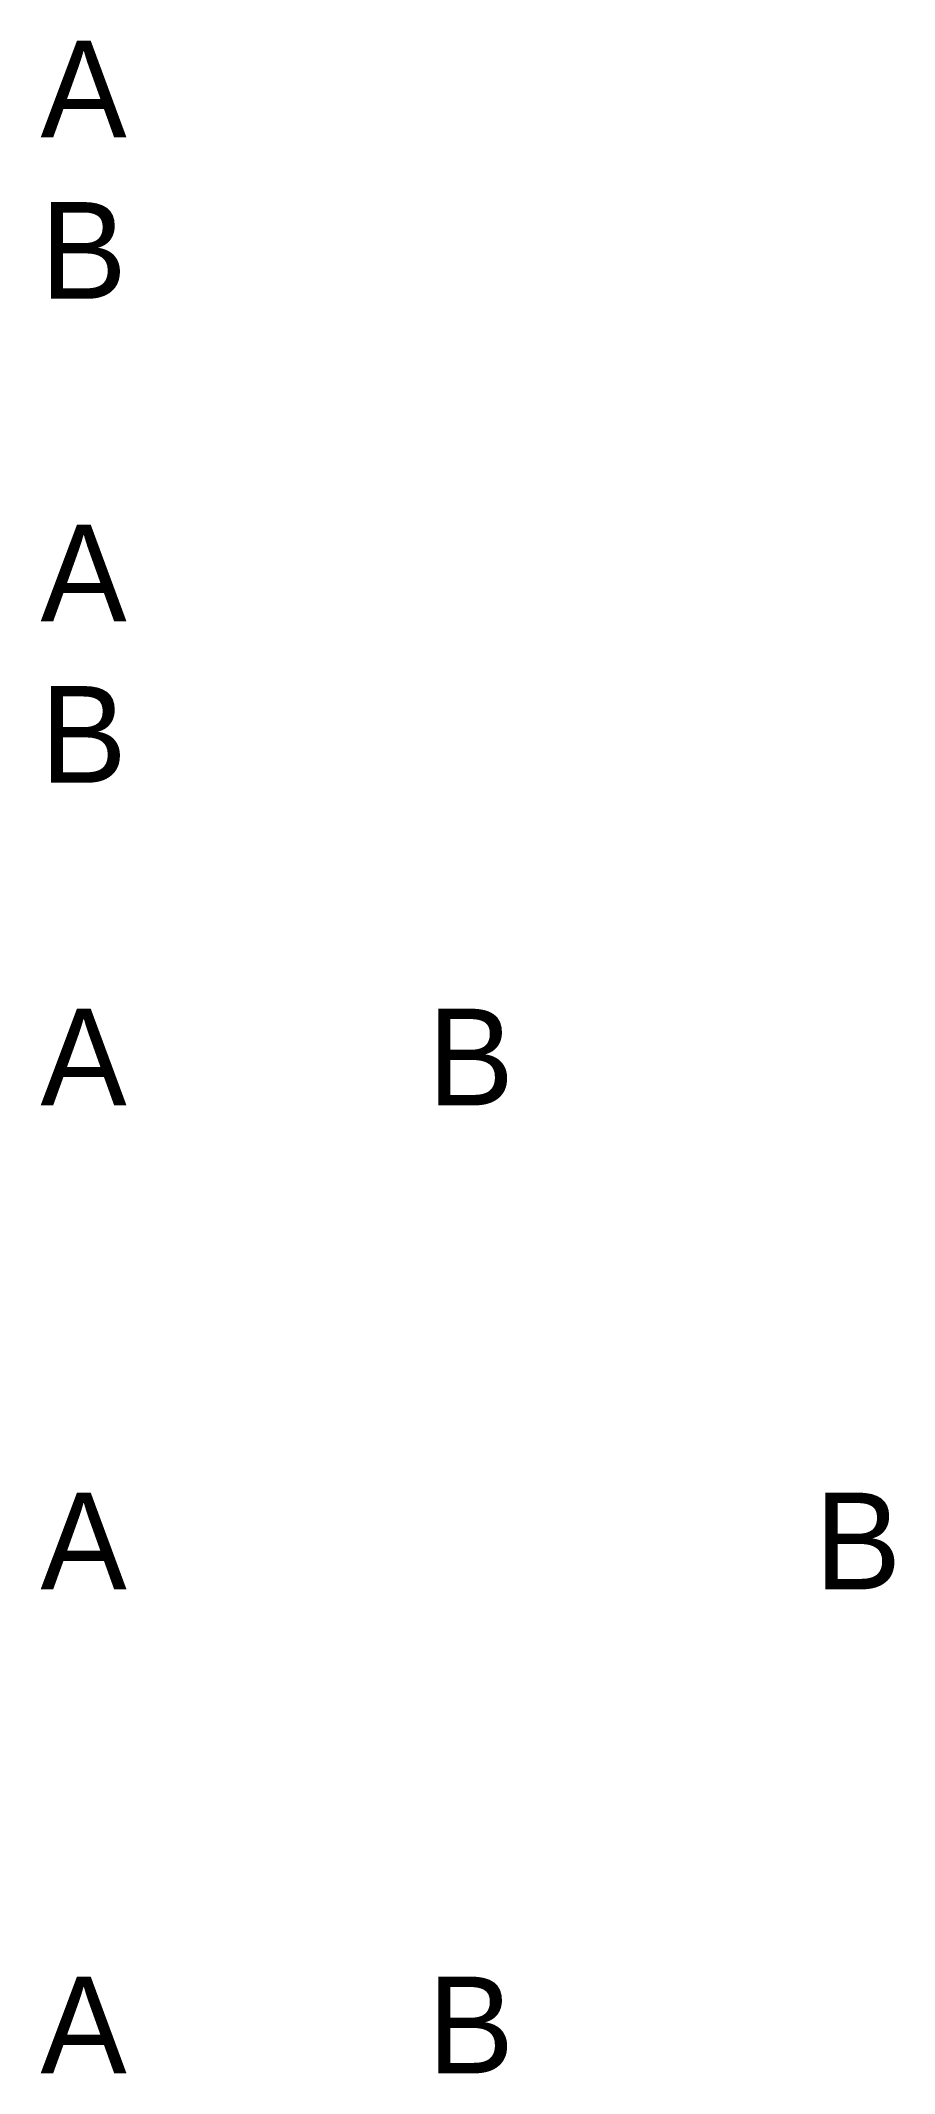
# Model space of a CAD drawing. Header units: metres. Extents: x 1000000 to 1000017.6, y 499988 to 500030.
import ezdxf

# ---------------------------------------------------------------- set-up
doc = ezdxf.new("R2010")
doc.units = ezdxf.units.M

msp = doc.modelspace()

# ---------------------------------------------------------------- texts
at = {"color": 1, "char_height": 2, "attachment_point": 1}
for s, insert in [('A^JB', (1000000, 500030)), ('A^M^JB', (1000000, 500020)), ('A^IB', (1000000, 500010)), ('A^I^IB', (1000000, 500000)), ('A\tB', (1000000, 499990))]:
    msp.add_mtext(s, dxfattribs=dict(at, insert=insert))

doc.saveas('drawing.dxf')
